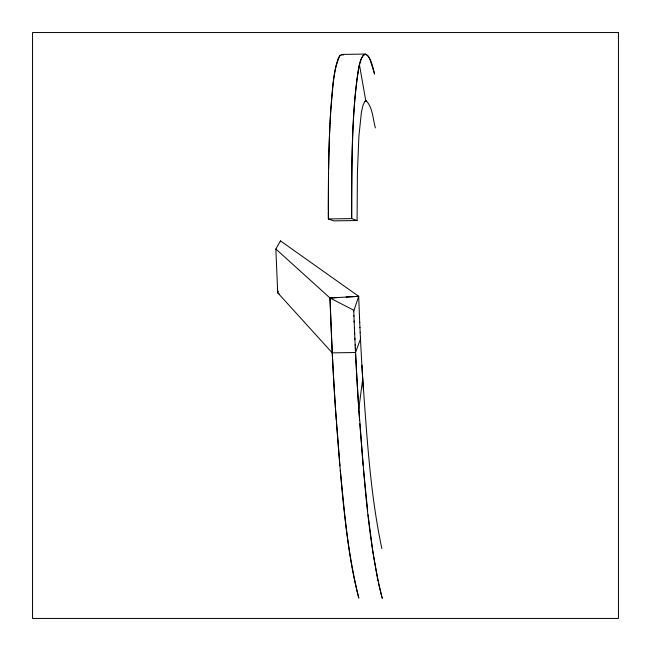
<?xml version="1.0" encoding="UTF-8"?>
<svg xmlns="http://www.w3.org/2000/svg" width="651" height="651" viewBox="0 0 651 651"><rect width="100%" height="100%" fill="white"/><g stroke="black" fill="none" stroke-linecap="round" stroke-linejoin="round"><path stroke-width="0.98" d="M328.543 172.425L328.348 209.915M328.584 169.488L329.048 148.444A195.406 22.451 89.1 0 1 329.382 138.281L329.471 135.945M329.512 134.79L329.935 125.065M329.984 124.056L330.041 123.047A155.426 17.854 89.1 0 1 331.587 99.082L333.141 83.645A125.985 14.477 89.1 0 1 334.126 76.297L334.996 71.008A120.402 13.834 89.1 0 1 336.201 65.255M359.555 420.041L358.791 408.926L362.713 378.882L361.883 365.081A401.325 46.107 89.1 0 1 360.491 339.106M374.333 72.977C368.14 44.773 360.377 52.267 357.822 73.27A124.211 14.273 89.1 0 0 356.781 80.382L355.137 95.632A156.419 17.968 89.1 0 0 353.167 125.96M336.225 65.133C337.478 61.674 338.276 53.203 343.484 54.985M375.391 127.905C372.877 119.052 372.836 108.204 366.529 101.043A95.136 10.929 89.1 0 0 365.805 100.938A87.795 10.082 89.1 0 0 364.918 101.41L363.071 104.99L361.435 112.062L358.904 136.149L357.407 172.621L357.082 220.534L351.67 218.598C352.069 168.365 350.783 117.652 358.807 67.899A120.101 13.801 89.1 0 1 359.474 64.897L361.207 59.07L363.136 55.376L365.252 54.057L367.538 55.359L369.963 59.444L374.594 74.238M278.286 291.168L277.7 292.771L332.254 352.866A452.315 51.966 89.1 0 0 335.517 409.276L336.266 420.261M382.072 597.732C366.936 536.009 364.015 472.056 358.791 408.926A452.315 51.966 89.1 0 1 355.536 352.516L360.491 338.984L360.41 337.324M279.295 294.016L277.7 292.771L275.861 249.024L280.435 240.87L358.693 296.319L353.745 311.08M337.169 297.572L330 298.003L275.861 249.024M346.137 297.043L358.693 296.319L359.515 317.615M358.693 296.319L330 297.995L332.262 353.054A450.671 51.771 89.1 0 0 334.533 393.969L335.517 409.284C340.733 472.406 343.655 536.359 358.799 598.09C347.78 556.369 344.696 513.045 340.253 470.266M365.252 54.057L341.978 54.415L339.863 55.726C332.124 72.554 332.799 91.848 330.789 109.946C328.511 146.231 328.21 182.614 328.389 218.956L333.8 220.884L357.082 220.534M355.536 352.516L332.254 352.866A420.904 48.353 89.1 0 1 330 298.003L353.721 310.234L353.941 316.166M382.324 598.538L378.345 582.971M381.86 548.581C370.028 492.807 366.912 435.617 362.713 378.882M377.889 580.782L372.689 550.591L368.067 514.754M359.474 64.897L365.805 100.938M367.628 510.848L363.527 469.916M363.152 465.693L359.816 423.752M339.863 465.888L336.421 422.458M358.791 408.926L357.733 392.317A450.402 51.746 89.1 0 1 355.544 352.696L355.405 349.929M360.166 332.335L360.41 337.348M355.161 344.721L355.365 348.969M355.283 347.325L355.446 350.743M359.938 327.331L360.174 332.441M354.86 338.251L355.194 345.412M359.71 322.31L359.946 327.518M354.624 332.84L354.917 339.488M359.498 317.265L359.726 322.579M354.388 327.404L354.681 334.223M354.128 320.943L354.453 328.926M353.916 315.597L354.177 322.082M280.435 240.87L280.475 241.879M328.356 212.161L328.389 218.956L351.67 218.598A283.584 32.583 89.1 0 1 351.63 192.297L351.752 177.463A198.799 22.842 89.1 0 1 353.143 125.863M364.918 101.401A91.067 10.465 89.1 0 1 366.529 101.051M363.413 389.713A409.21 47.01 89.1 0 1 361.883 365.081M618.45 32.55L32.55 32.55L32.55 618.45L618.45 618.45L618.45 32.55"/></g></svg>
